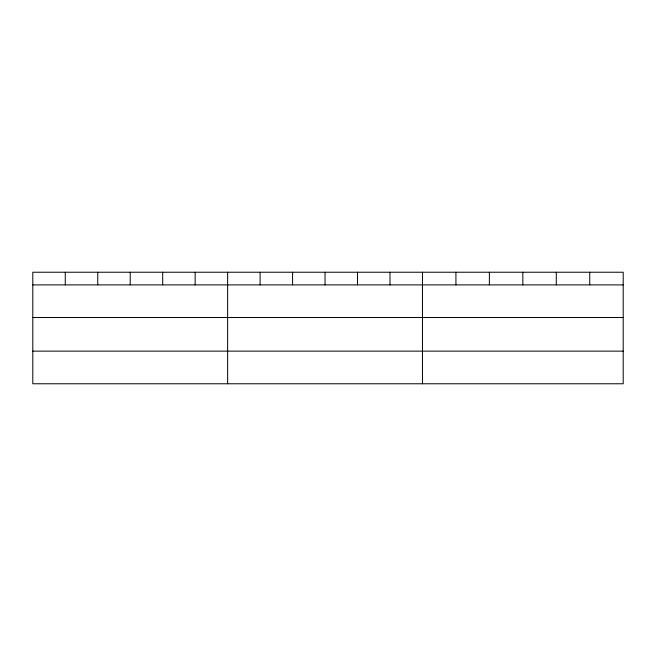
<?xml version="1.0" encoding="UTF-8"?>
<svg xmlns="http://www.w3.org/2000/svg" width="656" height="656" viewBox="0 0 656 656"><rect width="100%" height="100%" fill="white"/><g stroke="black" fill="none" stroke-linecap="round" stroke-linejoin="round"><path stroke-width="0.98" d="M623.2 317.52L623.2 272.232L32.8 272.232L32.8 383.768L623.2 383.768L623.2 317.52L32.8 317.52M32.8 284.893L623.2 284.893M32.8 351.132L623.2 351.132M589.744 272.232L589.744 284.893M556.288 272.232L556.288 284.893M522.832 272.232L522.832 284.893M489.376 272.232L489.376 284.893M455.92 272.232L455.92 284.893M422.464 272.232L422.464 383.768M389.992 272.232L389.992 284.893M357.52 272.232L357.52 284.893M325.048 272.232L325.048 284.893M292.576 272.232L292.576 284.893M260.104 272.232L260.104 284.893M227.632 272.232L227.632 383.768M195.16 272.232L195.16 284.893M162.688 272.232L162.688 284.893M130.216 272.232L130.216 284.893M97.744 272.232L97.744 284.893M65.272 272.232L65.272 284.893"/></g></svg>
